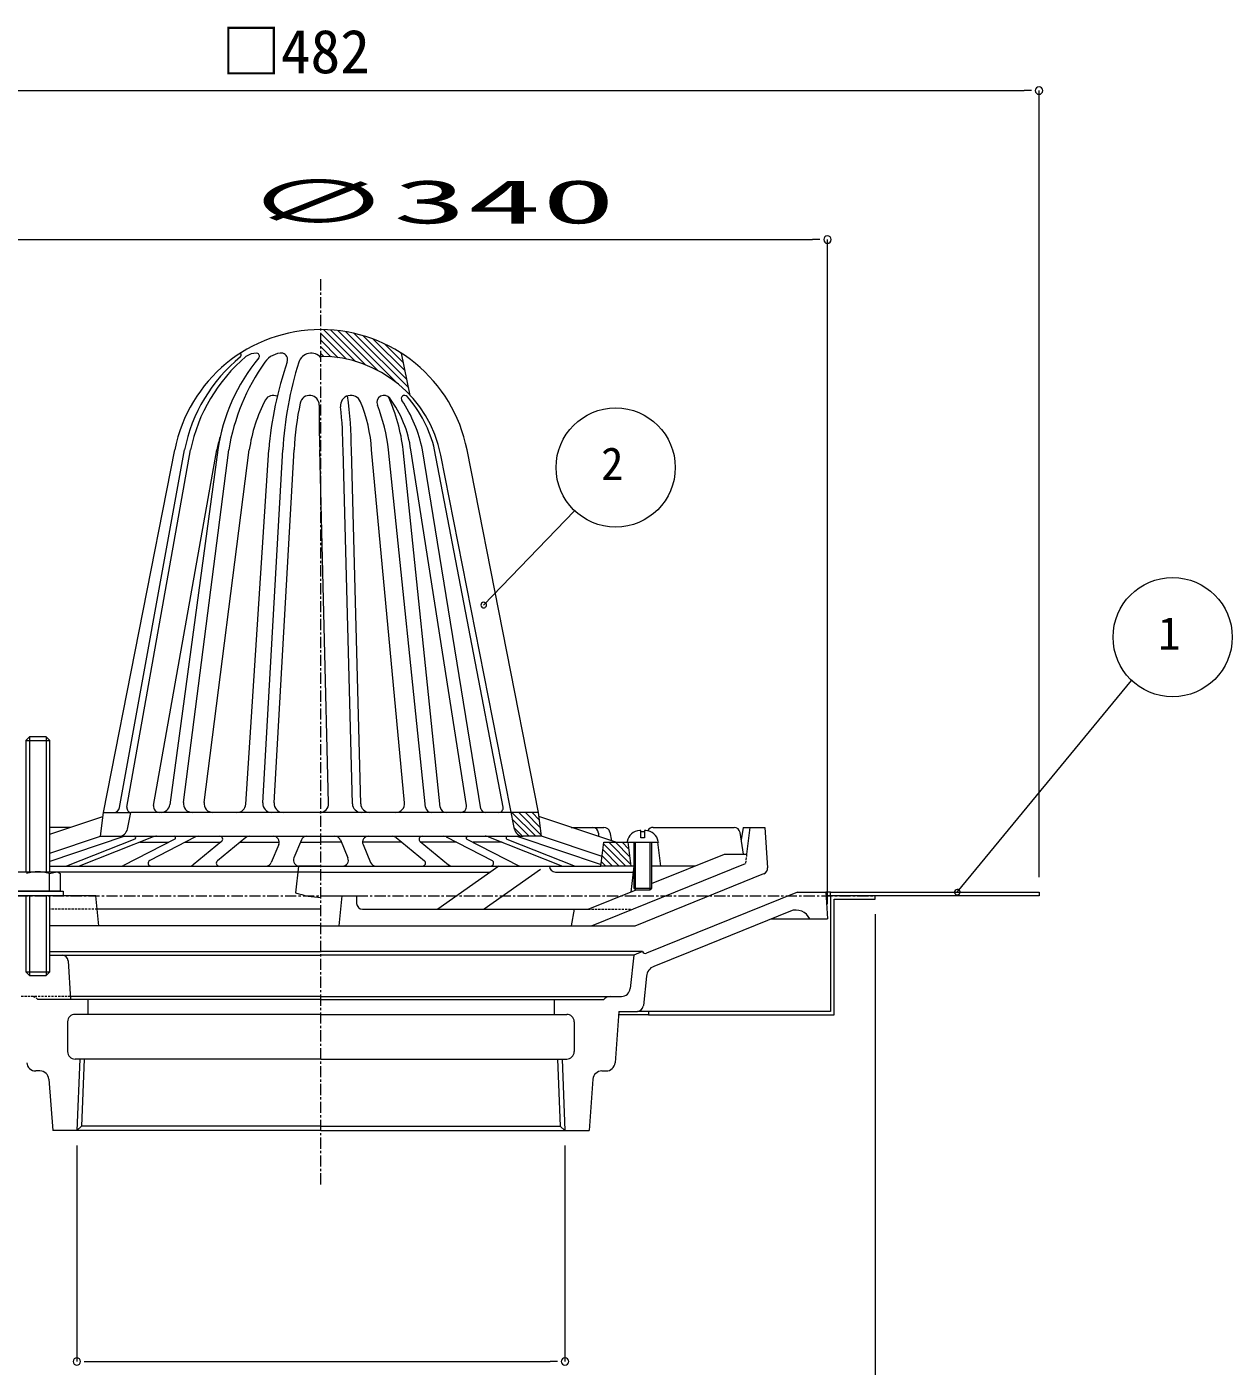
# Model space of a CAD drawing. Units: millimetres, scale not verified. Extents: x -1380 to 1380, y -955 to 955.
# Drawn here: x -548.8 to -144.2, y -660.5 to -211.1 of the extents above; entities that cross this region are included whole.
import ezdxf
from ezdxf.enums import TextEntityAlignment as Align

# ---------------------------------------------------------------- set-up
doc = ezdxf.new("R2010")
doc.units = ezdxf.units.MM
doc.header["$LTSCALE"] = 3
doc.linetypes.add('USER1', pattern=[2, 1.25, -0.25, 0.25, -0.25])
doc.linetypes.add('USER2', pattern=[0.375, 0.25, -0.125])
for name, color, linetype, lineweight in [('0-0_0', 7, 'Continuous', 15), ('0-2_L-2', 7, 'Continuous', 18), ('0-3_L-1', 7, 'Continuous', 18), ('0-4_L-5', 2, 'USER1', 18), ('0-5_L-3', 7, 'Continuous', 18), ('0-8_SUNPO', 7, 'Continuous', 18), ('0-A_L-1a', 3, 'Continuous', 18), ('0-B_L-1b', 150, 'Continuous', 18)]:
    doc.layers.add(name, color=color, linetype=linetype, lineweight=lineweight)
doc.styles.add('ＭＳ ゴシック', font='')
doc.styles.get('ＭＳ ゴシック').set_extended_font_data('MS Gothic')

msp = doc.modelspace()

# ---------------------------------------------------------------- linework, layer by layer
at = {"layer": '0-0_0'}
for p, q in [((-211.579, -232.456), (-214.079, -232.456)), ((-282.579, -282.456), (-285.079, -282.456)), ((-529.494, -658.863), (-526.994, -658.863)), ((-370.664, -658.863), (-373.164, -658.863))]:
    msp.add_line(p, q, dxfattribs=at)
for centre, radius, start, end in [((-209.079, -232.456), 1.25, 0, 180), ((-209.079, -232.456), 1.25, 180, 0), ((-280.079, -282.456), 1.25, 0, 180), ((-280.079, -282.456), 1.25, 180, 0), ((-395.459, -405.061), 0.938, 46.04064, 226.04064), ((-395.459, -405.061), 0.938, 226.04064, 46.04064), ((-236.493, -501.403), 0.938, 50.55242, 230.55242), ((-236.493, -501.403), 0.938, 230.55242, 50.55242), ((-531.994, -658.863), 1.25, 0, 180), ((-531.994, -658.863), 1.25, 180, 0), ((-368.164, -658.863), 1.25, 0, 180), ((-368.164, -658.863), 1.25, 180, 0)]:
    msp.add_arc(centre, radius, start, end, dxfattribs=at)
at = {"layer": '0-2_L-2'}
for p, q in [((-290.079, -501.403), (-340.797, -521.895)), ((-292.489, -507.769), (-320.345, -519.024)), ((-299.008, -510.403), (-280.079, -510.403)), ((-320.345, -519.024), (-338.352, -526.299)), ((-541.078, -521.334), (-450.079, -521.334)), ((-541.078, -522.546), (-450.079, -522.546)), ((-534.954, -524.412), (-534.079, -537.403)), ((-342.102, -521.334), (-450.079, -521.334)), ((-345.079, -522.546), (-450.079, -522.546)), ((-340.832, -529.588), (-341.868, -539.403)), ((-450.079, -537.403), (-545.079, -537.403)), ((-450.079, -536.403), (-534.147, -536.403)), ((-528.329, -537.403), (-528.329, -542.403)), ((-450.079, -536.403), (-349.243, -536.403)), ((-450.079, -537.403), (-355.079, -537.403)), ((-371.829, -537.403), (-371.829, -542.403)), ((-450.079, -542.403), (-532.579, -542.403)), ((-450.079, -542.403), (-367.579, -542.403)), ((-350.079, -541.403), (-351.371, -558.627)), ((-340.079, -542.603), (-350.169, -542.603)), ((-350.079, -541.403), (-343.879, -541.403)), ((-349.079, -541.403), (-343.879, -541.403)), ((-340.079, -541.403), (-343.879, -541.403)), ((-341.868, -539.403), (-341.89, -539.613)), ((-535.079, -544.903), (-535.079, -554.903)), ((-365.079, -544.903), (-365.079, -554.903)), ((-544.363, -561.403), (-545.796, -561.403)), ((-450.079, -557.403), (-532.579, -557.403)), ((-530.994, -557.403), (-531.994, -581.403)), ((-529.496, -557.466), (-530.431, -579.903)), ((-450.079, -557.403), (-367.579, -557.403)), ((-370.663, -557.466), (-369.728, -579.903)), ((-369.164, -557.403), (-368.164, -581.403)), ((-355.796, -561.403), (-354.363, -561.403)), ((-541.371, -564.179), (-540.079, -581.403)), ((-358.788, -564.179), (-360.079, -581.403)), ((-450.079, -581.403), (-540.079, -581.403)), ((-450.079, -581.403), (-360.079, -581.403))]:
    msp.add_line(p, q, dxfattribs=at)
at = {"layer": '0-2_L-2', "linetype": 'USER2'}
msp.add_line((-534.147, -536.403), (-550.916, -536.403), dxfattribs=at)
at = {"layer": '0-2_L-2'}
msp.add_lwpolyline([(-264.079, -502.603), (-279.079, -502.603), (-279.079, -541.403), (-340.079, -541.403), (-340.079, -542.603), (-277.879, -542.603), (-277.879, -503.803), (-264.079, -503.803)], close=True, dxfattribs=at)
for points in [[(-290.079, -501.403), (-280.579, -501.403), (-280.079, -510.403)], [(-342.099, -521.342), (-345.079, -522.546), (-346.259, -533.718)], [(-450.079, -579.903), (-530.431, -579.903), (-531.994, -581.403)], [(-450.079, -579.903), (-369.728, -579.903), (-368.164, -581.403)]]:
    msp.add_lwpolyline(points, dxfattribs=at)
for centre, radius, start, end in [((-290.616, -512.405), 5, 23.60407, 112), ((-536.949, -524.546), 2, 3.85065, 90), ((-341.172, -520.967), 1, 201.50396, 292), ((-336.854, -530.008), 4, 112, 173.97168), ((-349.243, -533.403), 3, 270, 353.97168), ((-352.879, -539.403), 3, 90, 138.18969), ((-532.579, -544.903), 2.5, 90, 180), ((-367.579, -544.903), 2.5, 0, 90), ((-343.879, -539.403), 2, 270, 353.97168), ((-532.579, -554.903), 2.5, 180, 270), ((-367.579, -554.903), 2.5, 270, 0), ((-545.796, -558.403), 3, 184.28915, 270), ((-544.363, -564.403), 3, 4.28915, 90), ((-355.796, -564.403), 3, 90, 175.71085), ((-354.363, -558.403), 3, 270, 355.71085)]:
    msp.add_arc(centre, radius, start, end, dxfattribs=at)
at = {"layer": '0-2_L-2', "linetype": 'USER2'}
msp.add_arc((-547.279, -539.403), 3, 41.81031, 90, dxfattribs=at)
at = {"layer": '0-3_L-1'}
for p, q in [((-279.079, -501.403), (-280.579, -501.403)), ((-279.079, -502.603), (-280.513, -502.603))]:
    msp.add_line(p, q, dxfattribs=at)
msp.add_lwpolyline([(-209.079, -502.603), (-279.079, -502.603), (-279.079, -501.403), (-209.079, -501.403)], close=True, dxfattribs=at)
at = {"layer": '0-4_L-5'}
for p, q in [((-450.079, -599.494), (-450.079, -295.084)), ((-636.079, -502.603), (-264.079, -502.603))]:
    msp.add_line(p, q, dxfattribs=at)
at = {"layer": '0-5_L-3'}
for p, q in [((-547.878, -449.313), (-547.878, -494.558)), ((-542.278, -449.313), (-542.278, -494.558)), ((-549.078, -450.513), (-541.078, -450.513)), ((-342.679, -483.158), (-342.679, -480.667)), ((-341.479, -480.667), (-341.479, -483.158)), ((-347.283, -484.396), (-347.329, -484.658)), ((-347.329, -484.658), (-336.829, -484.658)), ((-345.079, -484.658), (-345.079, -500.116)), ((-344.538, -500.658), (-344.538, -484.658)), ((-341.479, -481.158), (-342.679, -481.158)), ((-341.479, -483.158), (-342.679, -483.158)), ((-339.621, -500.658), (-339.621, -484.658)), ((-339.079, -484.658), (-339.079, -500.116)), ((-336.876, -484.396), (-336.829, -484.658)), ((-541.325, -495.135), (-538.578, -494.558)), ((-541.325, -495.135), (-541.325, -501.058)), ((-547.878, -502.603), (-547.878, -529.313)), ((-542.278, -502.603), (-542.278, -529.313)), ((-345.079, -500.116), (-339.079, -500.116)), ((-345.079, -500.116), (-344.538, -500.658)), ((-344.538, -500.658), (-339.621, -500.658)), ((-339.079, -500.116), (-339.621, -500.658)), ((-549.078, -528.113), (-541.078, -528.113))]:
    msp.add_line(p, q, dxfattribs=at)
for points in [[(-541.078, -494.558), (-541.078, -450.513), (-542.278, -449.313), (-547.878, -449.313), (-549.078, -450.513), (-549.078, -494.558)], [(-549.078, -502.603), (-549.078, -528.113), (-547.878, -529.313), (-542.278, -529.313), (-541.078, -528.113), (-541.078, -502.658)]]:
    msp.add_lwpolyline(points, dxfattribs=at)
for points in [[(-538.578, -494.558), (-537.578, -495.135), (-537.578, -501.058), (-552.578, -501.058), (-552.578, -495.135), (-551.578, -494.558)], [(-536.578, -502.658), (-553.578, -502.658), (-553.578, -501.058), (-536.578, -501.058)]]:
    msp.add_lwpolyline(points, close=True, dxfattribs=at)
for centre, radius, start, end in [((-342.852, -485.177), 4.5, 92.85539, 170), ((-342.079, -500.658), 20, 91.71913, 92.85539), ((-342.079, -500.658), 20, 87.14461, 88.28087), ((-341.307, -485.177), 4.5, 10, 87.14461), ((-545.078, -507.043), 12.485, 72.50768, 107.49232)]:
    msp.add_arc(centre, radius, start, end, dxfattribs=at)
at = {"layer": '0-8_SUNPO'}
for p, q in [((-686.079, -232.456), (-214.079, -232.456)), ((-209.079, -496.403), (-209.079, -232.456)), ((-615.079, -282.456), (-285.079, -282.456)), ((-280.079, -505.403), (-280.079, -282.456)), ((-395.459, -405.061), (-364.946, -373.419)), ((-236.493, -501.403), (-178.026, -430.345)), ((-264.079, -508.803), (-264.079, -708.863)), ((-531.994, -586.403), (-531.994, -658.863)), ((-368.164, -586.403), (-368.164, -658.863)), ((-526.994, -658.863), (-373.164, -658.863))]:
    msp.add_line(p, q, dxfattribs=at)
for centre in [(-351.154, -358.935), (-164.235, -415.861)]:
    msp.add_circle(centre, 20, dxfattribs=at)
at = {"layer": '0-A_L-1a'}
for p, q in [((-450.079, -313.988), (-441.502, -322.565)), ((-449.156, -312.667), (-438.494, -323.329)), ((-446.813, -312.765), (-435.076, -324.502)), ((-444.344, -312.988), (-430.925, -326.407)), ((-441.727, -313.361), (-424.356, -330.732)), ((-438.924, -313.918), (-420.604, -332.238)), ((-450.079, -316.233), (-444.236, -322.077)), ((-450.079, -318.478), (-446.766, -321.792)), ((-435.881, -314.716), (-421.209, -329.388)), ((-432.503, -315.849), (-421.814, -326.538)), ((-428.601, -317.506), (-422.419, -323.688)), ((-450.079, -320.723), (-449.134, -321.669)), ((-423.645, -320.217), (-423.023, -320.839)), ((-420.079, -334.712), (-423.079, -320.575)), ((-420.079, -334.712), (-423.079, -320.575)), ((-523.079, -474.658), (-499.138, -353.003)), ((-517.634, -473.015), (-495.848, -353.003)), ((-515.178, -472.895), (-493.831, -353.003)), ((-506.229, -472.307), (-484.987, -353.003)), ((-484.707, -353.003), (-500.764, -472.059)), ((-496.221, -471.276), (-481.022, -353.003)), ((-489.297, -471.276), (-474.098, -353.003)), ((-475.29, -471.852), (-467.578, -353.003)), ((-469.585, -471.488), (-462.862, -353.003)), ((-465.78, -471.488), (-459.057, -353.003)), ((-447.476, -471.582), (-450.469, -353.003)), ((-439.52, -471.737), (-442.655, -353.003)), ((-436.719, -471.737), (-439.854, -353.003)), ((-421.999, -471.379), (-433.074, -353.003)), ((-414.95, -472.864), (-427.374, -353.003)), ((-410.056, -472.864), (-422.479, -353.003)), ((-401.255, -472.349), (-419.887, -353.003)), ((-396.397, -473.399), (-416.018, -353.003)), ((-388.943, -472.876), (-411.921, -353.003)), ((-385.154, -480.237), (-409.851, -354.741)), ((-541.078, -482), (-523.254, -476.058)), ((-524.079, -482.658), (-523.079, -474.658)), ((-523.079, -474.658), (-513.907, -474.658)), ((-515.005, -480.237), (-513.907, -474.658)), ((-386.252, -474.658), (-513.907, -474.658)), ((-377.079, -474.658), (-386.252, -474.658)), ((-385.947, -474.658), (-377.947, -482.658)), ((-383.702, -474.658), (-376.133, -482.227)), ((-381.457, -474.658), (-376.454, -479.661)), ((-379.212, -474.658), (-376.775, -477.095)), ((-351.106, -484.658), (-376.904, -476.058)), ((-385.777, -477.074), (-380.192, -482.658)), ((-385.226, -479.869), (-382.447, -482.649)), ((-541.078, -488.324), (-524.079, -482.658)), ((-516.184, -482.684), (-541.078, -491.098)), ((-512.511, -483.623), (-535.466, -492.658)), ((-506.326, -482.866), (-531.205, -492.658)), ((-524.079, -482.658), (-517.948, -482.658)), ((-517.948, -482.658), (-382.21, -482.658)), ((-499.087, -483.603), (-516.311, -492.438)), ((-510.878, -484.658), (-501.144, -484.658)), ((-492.121, -482.878), (-507.503, -490.768)), ((-495.59, -484.658), (-483.668, -484.658)), ((-483.392, -484.433), (-492.92, -492.208)), ((-475.302, -483.108), (-484.83, -490.883)), ((-477.201, -484.658), (-464.071, -484.658)), ((-456.64, -483.887), (-459.148, -489.887)), ((-456.963, -484.658), (-450.079, -484.658)), ((-443.196, -484.658), (-450.079, -484.658)), ((-443.518, -483.887), (-441.01, -489.887)), ((-422.958, -484.658), (-436.088, -484.658)), ((-424.857, -483.108), (-415.329, -490.883)), ((-416.767, -484.433), (-407.238, -492.208)), ((-404.568, -484.658), (-416.491, -484.658)), ((-408.038, -482.878), (-392.656, -490.768)), ((-401.072, -483.603), (-383.848, -492.438)), ((-389.28, -484.658), (-399.015, -484.658)), ((-393.832, -482.866), (-368.954, -492.658)), ((-387.648, -483.623), (-364.693, -492.658)), ((-383.975, -482.684), (-356.014, -492.135)), ((-376.079, -482.658), (-382.21, -482.658)), ((-355.679, -489.458), (-376.079, -482.658)), ((-355.679, -489.458), (-376.079, -482.658)), ((-355.153, -485.247), (-347.742, -492.658)), ((-355.079, -484.658), (-347.079, -484.658)), ((-353.497, -484.658), (-346.163, -491.992)), ((-351.252, -484.658), (-346.483, -489.426)), ((-349.007, -484.658), (-346.804, -486.861)), ((-347.079, -484.658), (-346.079, -492.658)), ((-464.225, -485.429), (-466.733, -491.429)), ((-435.933, -485.429), (-433.425, -491.429)), ((-355.652, -489.238), (-352.232, -492.658)), ((-355.402, -487.242), (-349.987, -492.658)), ((-541.078, -492.658), (-356.079, -492.658)), ((-355.901, -491.234), (-354.477, -492.658)), ((-345.079, -492.658), (-346.079, -492.658)), ((-336.079, -492.658), (-339.079, -492.658))]:
    msp.add_line(p, q, dxfattribs=at)
for points in [[(-376.079, -482.658), (-377.079, -474.658), (-401.02, -353.003)], [(-346.079, -492.658), (-356.079, -492.658), (-355.079, -484.658)], [(-347.079, -484.658), (-337.079, -484.658), (-336.079, -492.658)]]:
    msp.add_lwpolyline(points, dxfattribs=at)
for centre, radius, start, end in [((-450.079, -362.658), 50, 11.13323, 168.86677), ((-443.041, -363.55), 53.85, 129.22932, 168.70578), ((-439.231, -364.261), 55.749, 130.2412, 168.3499), ((-422.335, -362.352), 63.069, 140.42752, 171.4758), ((-477.667, -321.197), 0.856, 306.81558, 46.66842), ((-471.807, -326.353), 5.78, 87.53513, 126.49824), ((-471.662, -321.531), 0.96, 317.97553, 83.75559), ((-463.162, -327.51), 6.94, 87.29535, 145.58295), ((-350.487, -362.246), 117.456, 160.73858, 175.48685), ((-342.151, -359.853), 120.905, 162.53672, 176.75208), ((-463.507, -322.744), 2.269, 340.54446, 72.75201), ((-453.4, -324.855), 4.28, 39.1209, 162.53672), ((-450.079, -362.658), 41, 11.13323, 90), ((-411.314, -364.548), 70.657, 144.56999, 170.59664), ((-424.629, -359.751), 49.927, 151.93709, 172.23278), ((-466.1, -337.642), 2.93, 62.53283, 151.93709), ((-453.859, -337.948), 3.236, 359.18978, 168.12061), ((-440.016, -338.202), 3.49, 22.68049, 186.37657), ((-574.141, -353.504), 134.288, 0.21361, 7.9632), ((-482.155, -355.812), 49.161, 3.27541, 22.68049), ((-428.885, -337.13), 2.418, 36.59454, 201.54196), ((-481.63, -359.884), 59.55, 6.63451, 24.49853), ((-457.08, -358.065), 37.536, 7.7499, 36.59454), ((-421.999, -335.823), 1.112, 41.79828, 214.33583), ((-459.394, -361.367), 44.175, 10.91313, 34.33583), ((-451.197, -361.928), 40.277, 12.80105, 41.79828), ((-358.621, -357.982), 100.559, 168.12061, 177.16208), ((-142.938, -342.345), 307.716, 179.18978, 181.98494), ((-576.942, -353.504), 134.288, 0.21361, 6.37657), ((-486.525, -359.884), 59.55, 6.63451, 21.54196), ((-446.591, -360.307), 39.084, 162.66779, 169.2301), ((-493.245, -471.658), 3, 172.67714, 270), ((-486.321, -471.658), 3, 172.67714, 270), ((-478.283, -471.658), 3, 270, 356.28766), ((-466.59, -471.658), 3, 176.75208, 270), ((-462.785, -471.658), 3, 176.75208, 270), ((-450.475, -471.658), 3, 270, 1.44564), ((-436.521, -471.658), 3, 181.51267, 270), ((-433.72, -471.658), 3, 181.51267, 270), ((-424.986, -471.658), 3, 270, 5.34492), ((-519.602, -472.658), 2, 270, 349.71123), ((-513.701, -473.158), 1.5, 169.90434, 270), ((-504.259, -472.658), 2, 169.90434, 270), ((-503.737, -471.658), 3, 270, 352.31912), ((-412.961, -472.658), 2, 185.91746, 270), ((-408.066, -472.658), 2, 185.91746, 270), ((-403.231, -472.658), 2, 270, 8.87332), ((-394.917, -473.158), 1.5, 189.25596, 270), ((-390.416, -473.158), 1.5, 270, 10.85114), ((-517.948, -479.658), 3, 270, 348.86677), ((-382.21, -479.658), 3, 191.13323, 270), ((-512.694, -483.158), 0.5, 291.48374, 90), ((-505.228, -485.658), 3, 90, 111.48374), ((-499.315, -483.158), 0.5, 297.15451, 90), ((-491.208, -484.658), 2, 90, 117.15451), ((-484.024, -483.658), 1, 309.21269, 90), ((-474.037, -484.658), 2, 90, 129.21269), ((-466.071, -484.658), 2, 337.31419, 90), ((-454.795, -484.658), 2, 90, 157.31419), ((-445.364, -484.658), 2, 22.68581, 90), ((-434.088, -484.658), 2, 90, 202.68581), ((-426.122, -484.658), 2, 50.78731, 90), ((-416.135, -483.658), 1, 90, 230.78731), ((-408.951, -484.658), 2, 62.84549, 90), ((-400.844, -483.158), 0.5, 90, 242.84549), ((-394.931, -485.658), 3, 68.51626, 90), ((-387.465, -483.158), 0.5, 90, 248.51626), ((-384.135, -483.158), 0.5, 71.32592, 90), ((-517.224, -490.658), 2, 270, 297.15451), ((-507.046, -491.658), 1, 117.15451, 270), ((-494.185, -490.658), 2, 270, 309.21269), ((-484.198, -491.658), 1, 129.21269, 270), ((-468.579, -490.658), 2, 270, 337.31419), ((-457.303, -490.658), 2, 157.31419, 270), ((-442.856, -490.658), 2, 270, 22.68581), ((-431.58, -490.658), 2, 202.68581, 270), ((-415.961, -491.658), 1, 270, 50.78731), ((-405.974, -490.658), 2, 230.78731, 270), ((-393.112, -491.658), 1, 270, 62.84549), ((-382.935, -490.658), 2, 242.84549, 270)]:
    msp.add_arc(centre, radius, start, end, dxfattribs=at)
at = {"layer": '0-B_L-1b'}
for p, q in [((-534.053, -479.658), (-541.078, -479.658)), ((-366.106, -479.658), (-355.094, -479.658)), ((-338.574, -479.658), (-311.405, -479.658)), ((-308.379, -479.658), (-309.069, -483.799)), ((-308.379, -479.658), (-301.079, -479.658)), ((-306.079, -479.658), (-307.195, -488.658)), ((-301.079, -479.658), (-300.176, -493.213)), ((-356.915, -481.579), (-356.87, -482.737)), ((-353.13, -481.279), (-352.572, -484.169)), ((-309.427, -481.367), (-308.354, -488.658)), ((-339.079, -498.551), (-314.593, -488.658)), ((-314.593, -488.658), (-307.195, -488.658)), ((-457.575, -492.658), (-458.575, -501.669)), ((-450.079, -492.658), (-457.575, -492.658)), ((-390.311, -492.658), (-410.874, -507.158)), ((-376.332, -493.792), (-395.285, -507.158)), ((-359.313, -512.658), (-307.579, -491.756)), ((-345.079, -492.658), (-346.079, -501.379)), ((-324.493, -492.658), (-339.079, -492.658)), ((-450.079, -494.658), (-538.405, -494.658)), ((-450.079, -494.658), (-393.147, -494.658)), ((-371.388, -494.658), (-345.309, -494.658)), ((-344.631, -512.658), (-301.422, -495.2)), ((-525.579, -502.658), (-541.078, -502.658)), ((-524.579, -512.658), (-525.579, -502.658)), ((-450.079, -502.658), (-438.079, -502.658)), ((-443.079, -502.658), (-444.079, -512.658)), ((-438.079, -502.658), (-438.079, -505.158)), ((-360.382, -507.158), (-344.294, -500.658)), ((-450.079, -507.158), (-525.129, -507.158)), ((-436.079, -507.158), (-360.382, -507.158)), ((-365.079, -507.158), (-366.079, -512.658)), ((-450.079, -512.658), (-541.078, -512.658)), ((-450.079, -512.658), (-344.631, -512.658))]:
    msp.add_line(p, q, dxfattribs=at)
at = {"layer": '0-B_L-1b', "linetype": 'USER2'}
for p, q in [((-307.195, -488.658), (-307.579, -491.756)), ((-525.129, -507.158), (-541.078, -507.158)), ((-360.382, -507.158), (-345.7, -507.158))]:
    msp.add_line(p, q, dxfattribs=at)
at = {"layer": '0-B_L-1b'}
for centre, radius, start, end in [((-358.914, -481.658), 2, 2.25294, 90), ((-355.094, -481.658), 2, 10.92848, 90), ((-338.574, -481.658), 2, 90, 153.83571), ((-311.405, -481.658), 2, 8.37288, 90), ((-371.388, -492.658), 2, 180, 270), ((-302.171, -493.346), 2, 292, 3.81407), ((-448.142, -468.063), 35.187, 252.75246, 266.8434), ((-436.079, -505.158), 2, 180, 270)]:
    msp.add_arc(centre, radius, start, end, dxfattribs=at)

# ---------------------------------------------------------------- texts
at = {"layer": '0-8_SUNPO', "style": 'ＭＳ ゴシック'}
for s, height, p in [('□482', 14.66, (-483.531, -231.05)), ('2', 11, (-356.027, -366.435)), ('1', 11, (-169.108, -423.361))]:
    msp.add_text(s, height=height, dxfattribs=at).set_placement(p, align=Align.BOTTOM_LEFT)
at = {"layer": '0-8_SUNPO', "style": 'ＭＳ ゴシック', "width": 2.5}
msp.add_text('∅340', height=14.66, dxfattribs=at).set_placement((-475.815, -281.456), align=Align.BOTTOM_LEFT)

doc.saveas('drawing.dxf')
